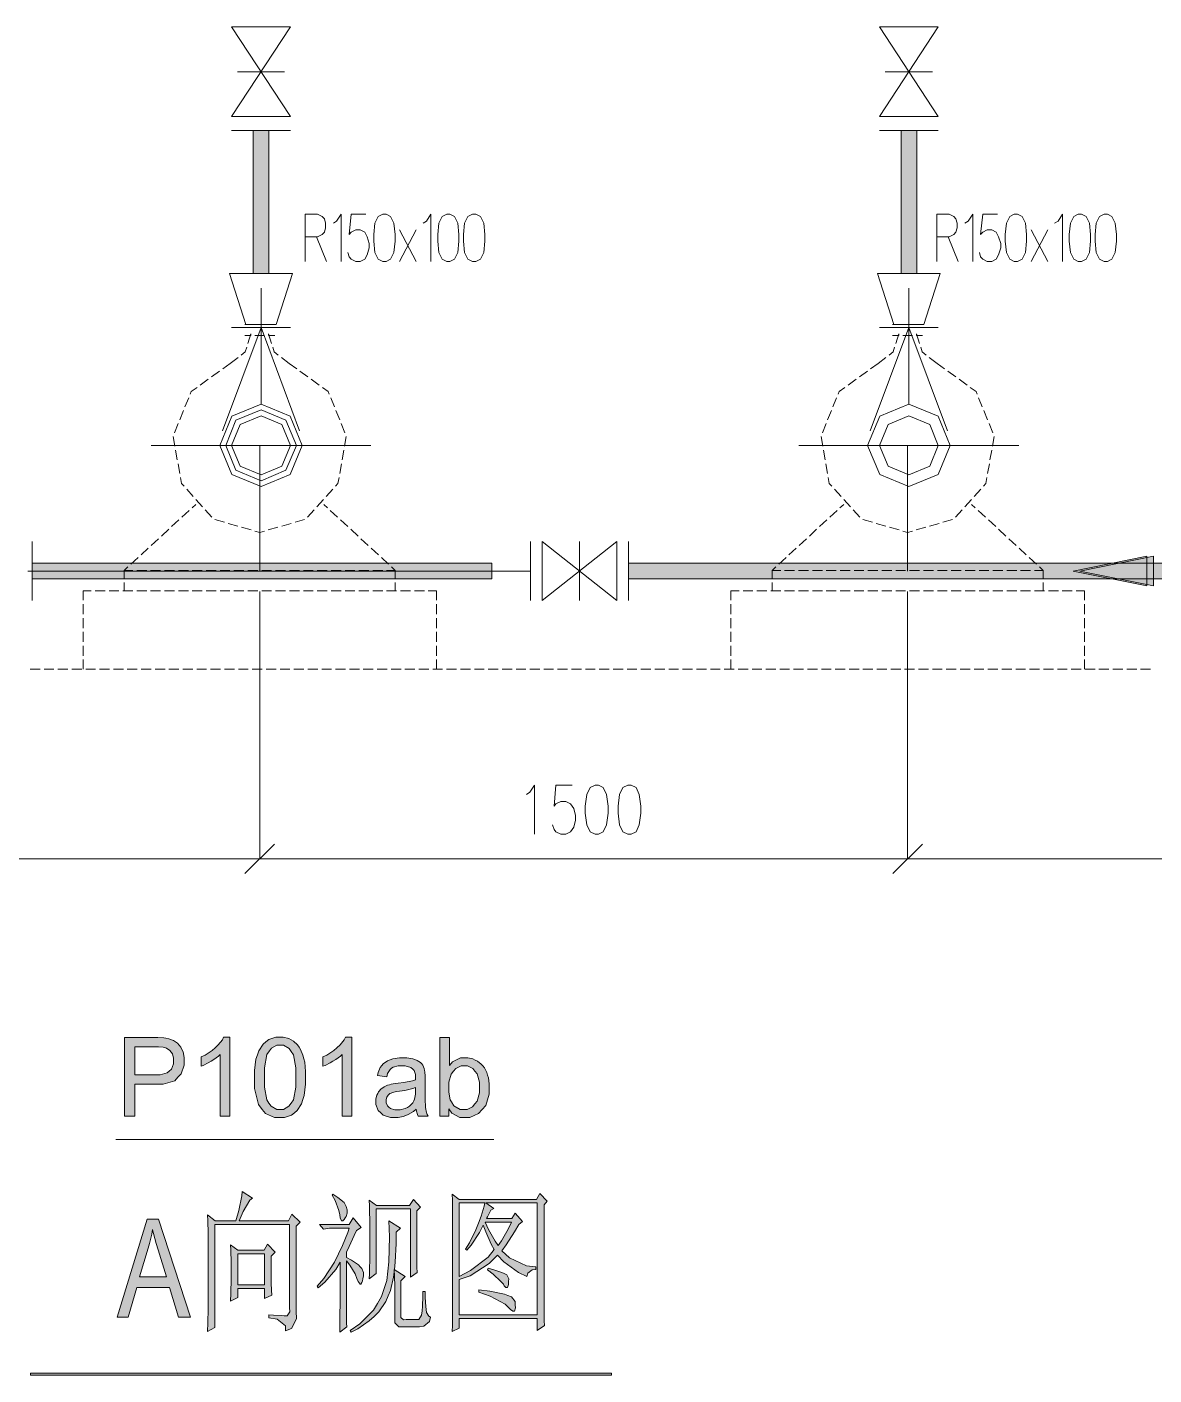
# Model space of a CAD drawing. Header units: millimetres. Extents: x 210 to 63265, y -7201 to 22496.
# Drawn here: x 53926 to 56796, y -368 to 3064 of the extents above; entities that cross this region are included whole.
import ezdxf

# ---------------------------------------------------------------- set-up
doc = ezdxf.new("R2010")
doc.units = ezdxf.units.MM

msp = doc.modelspace()

# ---------------------------------------------------------------- hatches: boundary and pattern name
h = msp.add_hatch(color=0)
h.dxf.hatch_style = 2
h.paths.add_polyline_path([(54542, 2436.5), (54501.9, 2436.5), (54501.9, 2800), (54542, 2800)])
h = msp.add_hatch(color=0)
h.dxf.hatch_style = 2
h.paths.add_polyline_path([(56191.8, 2436.5), (56151.7, 2436.5), (56151.7, 2800), (56191.8, 2800)])
h = msp.add_hatch(color=0)
h.dxf.hatch_style = 2
h.paths.add_polyline_path([(56590.2, 1678.9), (56777.6, 1641.4), (56777.6, 1716.3)])
h = msp.add_hatch(color=0)
h.dxf.hatch_style = 2
h.paths.add_polyline_path([(56607.3, 1678.9), (56794.8, 1641.4), (56794.8, 1716.3)])
h = msp.add_hatch(color=0)
h.dxf.hatch_style = 2
h.paths.add_polyline_path([(53939, 1658.9), (53939, 1698.8), (55109.6, 1698.8), (55109.6, 1658.9)])
h = msp.add_hatch(color=0)
h.dxf.hatch_style = 2
h.paths.add_polyline_path([(58253.7, 1698.8), (58253.7, 1658.9), (55457.9, 1658.9), (55457.9, 1698.8)])
h = msp.add_hatch(color=0)
h.paths.add_polyline_path([(54174.2, 291.2), (54174.2, 491.3), (54249.5, 491.3), (54259.4, 491.3), (54274.6, 490.4), (54279.7, 489.3), (54287.3, 488), (54299.4, 483.4), (54304.4, 480), (54309.4, 476.6), (54317.5, 466.9), (54320.5, 460.7), (54323.6, 454.6), (54326.6, 440.8), (54326.6, 433.5), (54326.6, 420.8), (54318.4, 399.1), (54310.3, 390.4), (54302.3, 381.4), (54273, 372.6), (54251.8, 372.6), (54200.5, 372.6), (54200.5, 291.2)])
h.paths.add_polyline_path([(54200.5, 396.3), (54252.2, 396.3), (54265.1, 396.3), (54283.1, 401.1), (54288.5, 405.7), (54293.9, 410.6), (54299.4, 424), (54299.4, 432.6), (54299.4, 438.8), (54296.2, 449.6), (54293, 454), (54289.8, 458.5), (54281.5, 464.4), (54276.3, 465.8), (54273, 466.7), (54260.6, 467.6), (54251.7, 467.6), (54200.5, 467.6)])
h = msp.add_hatch(color=0)
h.dxf.hatch_style = 2
h.paths.add_polyline_path([(54442.7, 291.2), (54418.2, 291.2), (54418.2, 447.8), (54413.7, 443.5), (54402.1, 435.1), (54395, 430.8), (54387.8, 426.5), (54374.9, 420.2), (54369.2, 418.1), (54369.2, 441.9), (54379.4, 446.7), (54397.5, 458.5), (54405.2, 465.3), (54412.8, 472.3), (54423.8, 485.5), (54426.8, 492), (54442.7, 492)])
h = msp.add_hatch(color=0)
h.paths.add_polyline_path([(54505.5, 389.8), (54505.5, 407.7), (54509.1, 436.2), (54512.8, 447.1), (54516.4, 457.8), (54527.3, 474.6), (54534.5, 480.3), (54541.6, 486.2), (54559.7, 492), (54570.6, 492), (54578.7, 492), (54592.8, 488.7), (54598.9, 485.5), (54605, 482.3), (54615, 473), (54618.9, 466.9), (54622.9, 460.8), (54628.9, 446), (54631.3, 437.2), (54633.4, 428.5), (54635.7, 404.8), (54635.7, 389.8), (54635.7, 372.3), (54632.2, 343.8), (54628.4, 333.1), (54624.8, 322.2), (54614.1, 305.6), (54606.9, 299.7), (54599.8, 293.8), (54581.5, 287.8), (54570.6, 287.8), (54556.1, 287.8), (54533.6, 298.2), (54525.2, 308.4), (54515.4, 320.9), (54505.5, 361.7)])
h.paths.add_polyline_path([(54530.7, 389.8), (54530.7, 365.1), (54536.5, 332.4), (54542.2, 324.3), (54547.9, 316.1), (54562.2, 308.1), (54570.6, 308.1), (54579, 308.1), (54593.2, 316.3), (54599.1, 324.3), (54604.8, 332.6), (54610.5, 365.3), (54610.5, 389.8), (54610.5, 414.5), (54604.8, 447.2), (54599.1, 455.5), (54593.3, 463.5), (54579, 471.6), (54570.3, 471.6), (54561.9, 471.6), (54548.4, 464.4), (54543.3, 457.3), (54537, 448.1), (54530.7, 414.5)])
h = msp.add_hatch(color=0)
h.dxf.hatch_style = 2
h.paths.add_polyline_path([(54753.1, 291.2), (54728.6, 291.2), (54728.6, 447.8), (54724.1, 443.5), (54712.5, 435.1), (54705.3, 430.8), (54698.2, 426.5), (54685.3, 420.2), (54679.6, 418.1), (54679.6, 441.9), (54689.8, 446.7), (54707.8, 458.5), (54715.5, 465.3), (54723.2, 472.3), (54734.1, 485.5), (54737.2, 492), (54753.1, 492)])
h = msp.add_hatch(color=0)
h.paths.add_polyline_path([(55000.5, 291.2), (54977.6, 291.2), (54977.6, 491.3), (55002.3, 491.3), (55002.3, 419.9), (55010, 429.7), (55029.8, 439.4), (55042, 439.4), (55048.6, 439.4), (55061.3, 436.7), (55067.2, 434), (55073.1, 431.3), (55083, 423.8), (55086.9, 419), (55090.7, 414), (55096.8, 402.3), (55098.9, 395.4), (55101, 388.6), (55103.2, 373.7), (55103.2, 366), (55103.2, 347.2), (55094.1, 318.6), (55084.9, 308.4), (55075.6, 298.2), (55053.6, 288), (55040.8, 288), (55027.9, 288), (55007.8, 298.8), (55000.5, 309.5)])
h.paths.add_polyline_path([(55000.3, 364.8), (55000.3, 351.9), (55003.7, 332.9), (55007.3, 327.2), (55013.2, 317.7), (55028.8, 308.2), (55038.6, 308.2), (55046.7, 308.2), (55060.6, 315.2), (55066.3, 322.2), (55072.2, 329.2), (55078.1, 350.1), (55078.1, 363.9), (55078.1, 378), (55072.4, 398.9), (55066.9, 405.7), (55061.3, 412.5), (55047.7, 419.3), (55039.7, 419.3), (55031.6, 419.3), (55017.9, 412.2), (55012, 405.2), (55006.1, 398.2), (55000.3, 378)])
h = msp.add_hatch(color=0)
h.paths.add_polyline_path([(54917.1, 309.1), (54910.2, 303.2), (54897.1, 295.2), (54890.8, 292.9), (54884.4, 290.4), (54871, 288), (54863.7, 288), (54851.8, 288), (54833.4, 293.9), (54827.2, 299.7), (54820.7, 305.6), (54814.3, 320.4), (54814.3, 329.5), (54814.3, 334.9), (54816.8, 344.6), (54819.1, 349), (54821.6, 353.3), (54827.9, 360.5), (54831.8, 363), (54835.7, 365.7), (54844.5, 369.8), (54849.5, 371), (54853.1, 372.1), (54864, 373.9), (54871.2, 374.8), (54886, 376.6), (54908, 380.9), (54915, 383.2), (54915, 385.7), (54915.2, 388.9), (54915.2, 389.6), (54915.2, 397.2), (54911.6, 407.7), (54908.2, 410.7), (54903.4, 414.9), (54889.4, 419), (54880.3, 419), (54871.5, 419), (54858.8, 416.1), (54854.7, 413.1), (54850.6, 410), (54844.5, 399.3), (54842.5, 391.6), (54818.6, 394.8), (54820.2, 402.5), (54825.6, 415), (54829.3, 419.7), (54833.1, 424.5), (54843.8, 431.9), (54851, 434.4), (54858.1, 436.9), (54874.6, 439.4), (54883.9, 439.4), (54893.2, 439.4), (54908.2, 437.2), (54913.9, 435.1), (54919.8, 432.9), (54928.2, 427.4), (54931.1, 424.2), (54933.8, 420.8), (54937.5, 412.4), (54938.6, 407.3), (54939.3, 404.3), (54939.9, 392.9), (54939.9, 384.8), (54939.9, 352.1), (54939.9, 334.9), (54940.8, 313.3), (54941.5, 308.8), (54942.2, 304.1), (54945.4, 295.4), (54947.7, 291.2), (54922.2, 291.2), (54920.2, 295), (54917.7, 303.9)])
h.paths.add_polyline_path([(54915.2, 364.1), (54908.4, 361.4), (54888.3, 356.7), (54874.9, 354.8), (54867.4, 353.7), (54856.7, 351.2), (54853.6, 349.9), (54850.4, 348.5), (54845.6, 344.6), (54844, 341.9), (54842.2, 339.2), (54840.6, 333.5), (54840.6, 330.2), (54840.6, 325.2), (54844.2, 317), (54847.9, 313.8), (54851.7, 310.6), (54862.4, 307.3), (54869.6, 307.3), (54876.7, 307.3), (54889.2, 310.4), (54894.8, 313.4), (54900.3, 316.7), (54908.4, 325.1), (54911.1, 330.4), (54913, 334.7), (54915, 346.9), (54915, 355.1)])
h = msp.add_hatch(color=0)
h.dxf.hatch_style = 2
h.paths.add_polyline_path([(54542, -214.7), (54554.2, -215.6), (54573.7, -216.6), (54581, -217), (54588.3, -217.3), (54595, -207.1), (54594.4, -196.4), (54594.4, 15.4), (54404.3, 15.4), (54404.3, -246.7), (54386, -257.4), (54386.5, -235.2), (54387.3, -199.5), (54387.3, -185.9), (54387.3, -22.7), (54387.3, -6.8), (54386.5, 24.5), (54386, 39.7), (54405.5, 24.5), (54457.9, 24.5), (54465.3, 51.2), (54473.1, 88.4), (54473.7, 99.1), (54500.5, 82.3), (54493.2, 76.9), (54476.2, 48.1), (54466.3, 24.5), (54591.9, 24.5), (54600.5, 41.2), (54621.3, 21.5), (54611.4, 10.7), (54611.4, -205.5), (54612.7, -224.7), (54599.3, -249.7), (54584.6, -255.8), (54584, -242.9), (54562.8, -226.1), (54542, -222.4)])
h = msp.add_hatch(color=0)
h.dxf.hatch_style = 2
h.paths.add_polyline_path([(54702.8, 89.8), (54705.3, 92.9), (54718, 84.4), (54733.6, 71), (54736.3, 66.2), (54739.1, 61.2), (54741.8, 52.4), (54741.8, 48.7), (54741.8, 44), (54739.1, 35.6), (54736.3, 31.9), (54733.6, 28.1), (54730.2, 24.3), (54729.7, 24.3), (54727.2, 24.3), (54723.6, 31.9), (54722.3, 39.5), (54720.5, 51), (54710.7, 76)])
h = msp.add_hatch(color=0)
h.dxf.hatch_style = 2
h.paths.add_polyline_path([(54918.6, 50.3), (54918.6, -15.2), (54919.1, -93.7), (54919.8, -106.6), (54902.7, -118.8), (54902.7, 54.8), (54815, 54.8), (54815, -109.7), (54797.8, -123.4), (54798.5, -110.5), (54799.1, -61.4), (54799.1, -25.2), (54799.1, 11.1), (54798.5, 62.4), (54797.8, 77.6), (54816.2, 63.9), (54900.3, 63.9), (54910, 79.3), (54928.2, 59.4)])
h = msp.add_hatch(color=0)
h.paths.add_polyline_path([(55242.7, 65.3), (55242.7, -187.3), (55242.7, -202.5), (55243.3, -230), (55244, -242.2), (55225.6, -254.4), (55225.6, -224), (55027, -224), (55027, -248.3), (55008.7, -257.4), (55009.3, -242.2), (55010, -210.9), (55010, -195), (55010, 35.1), (55010, 48), (55009.3, 76.9), (55008.7, 92.9), (55027, 79.3), (55223.2, 79.3), (55231.6, 94.3), (55251.1, 74.6)])
h.paths.add_polyline_path([(55027, -214.8), (55225.6, -214.8), (55225.6, 70.1), (55094.1, 70.1), (55114.8, 56.4), (55107.5, 51.7), (55103.7, 44.9), (55098.4, 34.4), (55096.4, 30.4), (55161, 30.4), (55169.6, 44.2), (55187.8, 22.9), (55178.2, 15.2), (55167.8, -3), (55146.5, -36.5), (55135.4, -51.9), (55154.4, -69.2), (55197.7, -89.8), (55222, -92.8), (55222, -98.9), (55212.9, -99.8), (55201.2, -108.9), (55198.9, -117.3), (55177.4, -107.3), (55140.4, -80), (55124.5, -62.4), (55103.2, -83.7), (55054.4, -115), (55027, -124.9)])
h.paths.add_polyline_path([(55027, 70.1), (55027, -117.3), (55055.6, -102.1), (55100.2, -67.8), (55115.9, -48.8), (55108, -35.1), (55094.1, -3.7), (55088, 13.8), (55078.1, -5.4), (55057.4, -37.4), (55046.5, -50.3), (55042.9, -47.2), (55052.6, -31.3), (55069, 2), (55075.8, 19), (55082.4, 36.1), (55090.3, 61.7), (55091.6, 70.1)])
h.paths.add_polyline_path([(55092.8, 21.3), (55101.4, 2.3), (55117.9, -27.4), (55125.7, -38.1), (55134.3, -25.9), (55151.3, 3.8), (55159.9, 21.3)])
h = msp.add_hatch(color=0)
h.paths.add_polyline_path([(54155.6, -220.9), (54232.3, 29), (54261, 29), (54342.4, -220.9), (54312.3, -220.9), (54289.2, -145.1), (54205.5, -145.1), (54183.5, -220.9)])
h.paths.add_polyline_path([(54213, -118.2), (54281, -118.2), (54260.1, -49.2), (54255.2, -33.4), (54248.3, -7.3), (54245.8, 2.9), (54243.8, -9.3), (54238.4, -33.1), (54235, -45.1)])
h = msp.add_hatch(color=0)
h.dxf.hatch_style = 2
h.paths.add_polyline_path([(54722.3, -258.8), (54722.9, -244.4), (54723.6, -155.3), (54723.6, -80.7), (54712.7, -98.9), (54684.6, -131.7), (54667.4, -146.1), (54665.1, -141.7), (54682.1, -121.8), (54709.3, -80.7), (54719.3, -59.4), (54729.3, -38.1), (54743.1, -5.4), (54746.7, 6.1), (54696.7, 6.1), (54680.8, 3.1), (54671.2, 15.2), (54746.7, 15.2), (54756.5, 32), (54777.3, 7.5), (54764.9, 0), (54758.8, -12.9), (54746.1, -40.4), (54739.3, -54.9), (54739.3, -68.5), (54752.7, -75.5), (54770.5, -87.1), (54774.7, -92.1), (54779, -97.1), (54783.3, -107.3), (54783.3, -112.7), (54783.3, -115.7), (54781.7, -123.4), (54780.3, -127.9), (54778.7, -132.6), (54776.5, -137), (54776, -137), (54774.2, -137), (54769.2, -129.5), (54766.2, -121.8), (54761.9, -110.4), (54748.4, -88.4), (54739.3, -77.6), (54739.3, -152.2), (54740, -236.1), (54740.6, -245.3)])
h = msp.add_hatch(color=0)
h.dxf.hatch_style = 2
h.paths.add_polyline_path([(54847.9, 24.5), (54877.1, 6.1), (54866.2, -4.5), (54866.2, -32.7), (54864, -80.3), (54861.9, -99.6), (54859.7, -119.1), (54851.8, -152.6), (54845.9, -166.7), (54840.2, -180.9), (54822.3, -206.8), (54810, -218.6), (54797.8, -230.4), (54768.7, -250.4), (54751.5, -258.8), (54749.2, -254.4), (54773.5, -237.6), (54808.2, -203.2), (54818.6, -185.9), (54829, -168.3), (54842, -127.2), (54844.9, -103.6), (54847.6, -80), (54849, -15.9)])
h = msp.add_hatch(color=0)
h.paths.add_polyline_path([(54548.1, -127.9), (54548.1, -134), (54548.6, -152.2), (54549.3, -164.4), (54531.1, -173.5), (54531.1, -147.6), (54462.8, -147.6), (54462.8, -170.5), (54444.5, -179.6), (54445, -160.6), (54445.8, -121.8), (54445.8, -102), (54445.8, -82.3), (54445, -49.5), (54444.5, -36.5), (54462.8, -50.3), (54529.8, -50.3), (54538.2, -35.1), (54557.7, -54.9), (54548.1, -65.5)])
h.paths.add_polyline_path([(54462.8, -59.4), (54462.8, -138.5), (54531.1, -138.5), (54531.1, -59.4)])
h = msp.add_hatch(color=0)
h.dxf.hatch_style = 2
h.paths.add_polyline_path([(54862.4, -225.4), (54862.4, -150.8), (54862.4, -142.4), (54861.9, -116.5), (54861.3, -98.9), (54889.2, -117.2), (54878.3, -127.9), (54878.3, -214.7), (54878.3, -221.5), (54884.9, -227.7), (54891.7, -226.8), (54918.6, -226.8), (54923.9, -226.8), (54930.7, -215.4), (54932, -204.1), (54933.2, -192.7), (54934.3, -168.2), (54934.3, -155.3), (54940.4, -155.3), (54940.4, -170.5), (54941.3, -193.4), (54942.4, -201.1), (54943.3, -208.6), (54949, -218.4), (54953.8, -220.7), (54950.8, -231.5), (54936.8, -243.6), (54925.9, -245.1), (54883.2, -245.1), (54872.8, -245.1), (54862.4, -235.2)])
h = msp.add_hatch(color=0)
h.dxf.hatch_style = 2
h.paths.add_polyline_path([(55100.2, -96.1), (55114.8, -99.8), (55135.4, -106.6), (55141.5, -109.7), (55147.6, -112.7), (55153.1, -123.1), (55152.6, -130.2), (55151.9, -137.4), (55149.5, -144.7), (55147.6, -144.7), (55145.8, -144.7), (55141.5, -141), (55139.2, -137), (55133.1, -129.5), (55112.9, -111.3), (55098.9, -100.5)])
h = msp.add_hatch(color=0)
h.dxf.hatch_style = 2
h.paths.add_polyline_path([(55076.9, -150.8), (55105, -154.6), (55141.8, -161.9), (55150.6, -165.3), (55159.5, -168.7), (55169, -180.5), (55169.6, -188.9), (55170.1, -197.3), (55167.8, -205.5), (55164.7, -205.5), (55162.9, -205.5), (55156.9, -201.1), (55152.6, -196.4), (55143.4, -187.3), (55105.5, -167.6), (55076.9, -156.9)])
h = msp.add_hatch(color=0)
h.dxf.hatch_style = 2
h.paths.add_polyline_path([(53935.2, -368), (53935.2, -363), (55414.3, -363), (55414.3, -368)])

# ---------------------------------------------------------------- linework, layer by layer
at = {"color": 0, "lineweight": 0}
for points in [[(54596.9, 3063.9), (54447, 3063.9)], [(54596.9, 2836), (54447, 3063.9)], [(54447, 2836), (54596.9, 3063.9)], [(56246.7, 3063.9), (56096.8, 3063.9)], [(56096.8, 2836), (56246.7, 3063.9)], [(56246.7, 2836), (56096.8, 3063.9)], [(54461.9, 2950), (54581.9, 2950)], [(56111.8, 2950), (56231.8, 2950)], [(54596.9, 2836), (54447, 2836)], [(56246.7, 2836), (56096.8, 2836)], [(54596.9, 2800), (54447, 2800)], [(56246.7, 2800), (56096.8, 2800)], [(54634.7, 2466.9), (54634.7, 2587), (54666.2, 2587), (54677.6, 2581.3), (54683.3, 2575.5), (54686.2, 2564.1), (54686.2, 2552.6), (54683.3, 2541.4), (54677.6, 2535.6), (54666.2, 2529.9), (54634.7, 2529.9)], [(54706.2, 2564.1), (54714.6, 2569.8), (54726.1, 2587), (54726.1, 2466.9)], [(54789.1, 2587), (54751.8, 2587), (54746.1, 2535.6), (54751.8, 2541.4), (54763.3, 2547.1), (54774.7, 2547.1), (54786.2, 2541.4), (54791.9, 2529.9), (54797.6, 2512.7), (54797.6, 2501.3), (54791.9, 2484.1), (54786.2, 2472.7), (54774.7, 2466.9), (54763.3, 2466.9), (54751.8, 2472.7), (54746.1, 2478.4), (54743.3, 2489.8)], [(54934.7, 2564.1), (54943.3, 2569.8), (54954.7, 2587), (54954.7, 2466.9)], [(56243.1, 2466.9), (56243.1, 2587), (56274.4, 2587), (56285.9, 2581.3), (56291.6, 2575.5), (56294.4, 2564.1), (56294.4, 2552.6), (56291.6, 2541.4), (56285.9, 2535.6), (56274.4, 2529.9), (56243.1, 2529.9)], [(56314.5, 2564.1), (56323.1, 2569.8), (56334.5, 2587), (56334.5, 2466.9)], [(56397.3, 2587), (56360.1, 2587), (56354.4, 2535.6), (56360.1, 2541.4), (56371.5, 2547.1), (56383, 2547.1), (56394.4, 2541.4), (56400.2, 2529.9), (56405.9, 2512.7), (56405.9, 2501.3), (56400.2, 2484.1), (56394.4, 2472.7), (56383, 2466.9), (56371.5, 2466.9), (56360.1, 2472.7), (56354.4, 2478.4), (56351.7, 2489.8)], [(56542.9, 2564.1), (56551.5, 2569.8), (56563, 2587), (56563, 2466.9)], [(54874.7, 2466.9), (54917.5, 2547.1)], [(54874.7, 2547.1), (54917.5, 2466.9)], [(56483, 2466.9), (56525.9, 2547.1)], [(56483, 2547.1), (56525.9, 2466.9)], [(54663.3, 2529.9), (54689.1, 2466.9)], [(56271.5, 2529.9), (56297.3, 2466.9)], [(54601.9, 2436.5), (54442, 2436.5)], [(54442, 2436.5), (54483.7, 2306.5)], [(54601.9, 2436.5), (54560.3, 2306.5)], [(56091.8, 2436.5), (56133.4, 2306.5)], [(56251.7, 2436.5), (56091.8, 2436.5)], [(56251.7, 2436.5), (56210, 2306.5)], [(54522, 2103.8), (54522, 2398.8)], [(56171.7, 2103.8), (56171.7, 2398.8)], [(54496, 2306.5), (54480.5, 2306.5)], [(54560.3, 2306.5), (54483.7, 2306.5)], [(54531.3, 2306.5), (54506, 2306.5)], [(54557, 2306.5), (54541.5, 2306.5)], [(56145.8, 2306.5), (56130.2, 2306.5)], [(56210, 2306.5), (56133.4, 2306.5)], [(56181.2, 2306.5), (56156, 2306.5)], [(56206.8, 2306.5), (56191.2, 2306.5)], [(54522, 2298.8), (54423.6, 2035.6)], [(54447, 2298.8), (54596.9, 2298.8)], [(54496, 2278.8), (54480.5, 2278.8)], [(54488.5, 2258.2), (54496.2, 2282.5)], [(54496.2, 2282.5), (54496.2, 2278.8)], [(54531.3, 2278.8), (54506, 2278.8)], [(54522, 2298.8), (54620.2, 2035.6)], [(54541.3, 2282.5), (54541.3, 2278.8)], [(54541.3, 2282.5), (54549, 2258.2)], [(54557, 2278.8), (54541.5, 2278.8)], [(56171.7, 2298.8), (56073.5, 2035.6)], [(56096.8, 2298.8), (56246.7, 2298.8)], [(56145.8, 2278.8), (56130.2, 2278.8)], [(56138.3, 2258.2), (56146, 2282.5)], [(56146, 2282.5), (56146, 2278.8)], [(56181.2, 2278.8), (56156, 2278.8)], [(56171.7, 2298.8), (56270.1, 2035.6)], [(56191.2, 2282.5), (56191.2, 2278.8)], [(56191.2, 2282.5), (56198.7, 2258.2)], [(56206.8, 2278.8), (56191.2, 2278.8)], [(54471.5, 2228.8), (54481.5, 2236.5), (54485.5, 2248.5)], [(54552, 2248.5), (54555.8, 2236.5), (54565.8, 2228.8)], [(56121.5, 2228.8), (56131.5, 2236.5), (56135.2, 2248.5)], [(56201.8, 2248.5), (56205.7, 2236.5), (56215.7, 2228.8)], [(54443.4, 2207.2), (54424.7, 2193.8)], [(54443.4, 2207.2), (54463.7, 2222.8)], [(54573.8, 2222.8), (54594.1, 2207.2)], [(54612.8, 2193.8), (54594.1, 2207.2)], [(56093.2, 2207.2), (56074.4, 2193.8)], [(56093.2, 2207.2), (56113.4, 2222.8)], [(56223.8, 2222.8), (56244, 2207.2)], [(56262.6, 2193.8), (56244, 2207.2)], [(54387.8, 2167.1), (54367.4, 2152.3)], [(54416.4, 2187.9), (54396, 2173)], [(54641.5, 2173), (54621.1, 2187.9)], [(54670.1, 2152.3), (54649.7, 2167.1)], [(56037.6, 2167.1), (56017.2, 2152.3)], [(56066.4, 2187.9), (56045.8, 2173)], [(56291.4, 2173), (56270.8, 2187.9)], [(56320, 2152.3), (56299.5, 2167.1)], [(54359.2, 2146.4), (54344.3, 2135.6), (54341.6, 2129.2)], [(54695.7, 2129.2), (54693.2, 2135.6), (54678.3, 2146.4)], [(56008.9, 2146.4), (55994.1, 2135.6), (55991.6, 2129.2)], [(56345.6, 2129.2), (56342.9, 2135.6), (56328.1, 2146.4)], [(54337.9, 2119.9), (54328.4, 2096.5)], [(54709.1, 2096.5), (54699.6, 2119.9)], [(55987.8, 2119.9), (55978.3, 2096.5)], [(56358.8, 2096.5), (56349.4, 2119.9)], [(54324.7, 2087.2), (54315.2, 2063.7)], [(54722.3, 2063.7), (54712.8, 2087.2)], [(55974.4, 2087.2), (55964.9, 2063.7)], [(56372.3, 2063.7), (56362.6, 2087.2)], [(54311.2, 2054.4), (54301.8, 2031)], [(54735.6, 2031), (54726.1, 2054.4)], [(55961.2, 2054.4), (55951.7, 2031)], [(56385.5, 2031), (56376, 2054.4)], [(54801.9, 1998.8), (54242, 1998.8)], [(54298.4, 2021.5), (54302.8, 1996.6)], [(54518.7, 1998.8), (54518.7, 1678.9)], [(54734.7, 1996.6), (54739, 2021.5)], [(56451.7, 1998.8), (55891.8, 1998.8)], [(55948.3, 2021.5), (55952.6, 1996.6)], [(56168.5, 1998.8), (56168.5, 1678.9)], [(56384.4, 1996.6), (56388.9, 2021.5)], [(54304.6, 1986.8), (54308.9, 1961.9)], [(54728.6, 1961.9), (54732.9, 1986.8)], [(55954.4, 1986.8), (55958.7, 1961.9)], [(56378.3, 1961.9), (56382.8, 1986.8)], [(54310.7, 1951.9), (54315, 1927)], [(54722.5, 1927), (54726.8, 1951.9)], [(55960.5, 1951.9), (55964.9, 1927)], [(56372.3, 1927), (56376.7, 1951.9)], [(54316.8, 1917), (54319.5, 1901.8), (54325.9, 1894.5)], [(54711.4, 1894.5), (54718, 1901.8), (54720.7, 1917)], [(55966.5, 1917), (55969.2, 1901.8), (55975.8, 1894.5)], [(56361.4, 1894.5), (56367.8, 1901.8), (56370.5, 1917)], [(54332.7, 1887.2), (54349.5, 1868.4)], [(54356.3, 1860.9), (54373.1, 1842.1)], [(54664.2, 1842.1), (54681.2, 1860.9)], [(54687.8, 1868.4), (54704.8, 1887.2)], [(55982.6, 1887.2), (55999.5, 1868.4)], [(56006.2, 1860.9), (56023.1, 1842.1)], [(56314.1, 1842.1), (56330.9, 1860.9)], [(56337.7, 1868.4), (56354.6, 1887.2)], [(54339, 1833.1), (54320.4, 1816)], [(54355.8, 1848.5), (54346.5, 1839.9)], [(54379.9, 1834.6), (54396.9, 1815.8)], [(54640.6, 1815.8), (54657.4, 1834.6)], [(54681.7, 1848.5), (54691, 1839.9)], [(54698.4, 1833.1), (54717, 1816)], [(55988.9, 1833.1), (55970.3, 1816)], [(56005.7, 1848.5), (55996.2, 1839.9)], [(56029.9, 1834.6), (56046.7, 1815.8)], [(56290.5, 1815.8), (56307.3, 1834.6)], [(56331.5, 1848.5), (56340.8, 1839.9)], [(56348.3, 1833.1), (56366.9, 1816)], [(54287.1, 1785.2), (54268.5, 1768)], [(54313, 1809.2), (54294.4, 1792)], [(54404.6, 1809.9), (54428.9, 1802.9)], [(54438.6, 1800.2), (54462.9, 1793.2)], [(54472.6, 1790.4), (54496.9, 1783.4)], [(54540.6, 1783.4), (54564.9, 1790.4)], [(54574.6, 1793.2), (54598.7, 1800.2)], [(54608.6, 1802.9), (54632.7, 1809.9)], [(54724.5, 1809.2), (54742.9, 1792)], [(54750.4, 1785.2), (54769, 1768)], [(55936.8, 1785.2), (55918.4, 1768)], [(55963, 1809.2), (55944.4, 1792)], [(56054.5, 1809.9), (56078.7, 1802.9)], [(56088.5, 1800.2), (56112.7, 1793.2)], [(56122.5, 1790.4), (56146.7, 1783.4)], [(56190.3, 1783.4), (56214.7, 1790.4)], [(56224.3, 1793.2), (56248.6, 1800.2)], [(56258.3, 1802.9), (56282.6, 1809.9)], [(56374.2, 1809.2), (56392.8, 1792)], [(56400.2, 1785.2), (56418.8, 1768)], [(53939, 1603.8), (53939, 1753.9)], [(54261.1, 1761.2), (54242.5, 1744)], [(54506.6, 1780.7), (54518.7, 1777.1), (54530.9, 1780.7)], [(54776.4, 1761.2), (54795, 1744)], [(55208, 1603.8), (55208, 1753.9)], [(55237.9, 1603.8), (55237.9, 1753.9)], [(55237.9, 1753.9), (55427.9, 1603.8)], [(55427.9, 1753.9), (55237.9, 1603.8)], [(55332.9, 1603.8), (55332.9, 1753.9)], [(55427.9, 1603.8), (55427.9, 1753.9)], [(55457.9, 1603.8), (55457.9, 1753.9)], [(55910.9, 1761.2), (55892.3, 1744)], [(56156.5, 1780.7), (56168.5, 1777.1), (56180.7, 1780.7)], [(56426.3, 1761.2), (56444.7, 1744)], [(54235, 1737.2), (54216.6, 1720.1)], [(54802.3, 1737.2), (54820.9, 1720.1)], [(55885, 1737.2), (55866.4, 1720.1)], [(56452.2, 1737.2), (56470.8, 1720.1)], [(54183.1, 1689.3), (54173.7, 1680.5)], [(54209.1, 1713.3), (54190.5, 1696.1)], [(54828.4, 1713.3), (54846.8, 1696.1)], [(54854.4, 1689.3), (54863.7, 1680.5)], [(55832.9, 1689.3), (55823.6, 1680.5)], [(55859, 1713.3), (55840.4, 1696.1)], [(56478.2, 1713.3), (56496.8, 1696.1)], [(56504.1, 1689.3), (56513.6, 1680.5)], [(55208, 1678.9), (53927.9, 1678.9)], [(54195.5, 1680.5), (54173.7, 1680.5)], [(54173.7, 1680.5), (54173.7, 1659.8)], [(54173.7, 1649.8), (54173.7, 1628.8)], [(54230.9, 1680.5), (54205.7, 1680.5)], [(54266.2, 1680.5), (54240.9, 1680.5)], [(54301.6, 1680.5), (54276.3, 1680.5)], [(54337, 1680.5), (54311.8, 1680.5)], [(54372.2, 1680.5), (54347, 1680.5)], [(54407.7, 1680.5), (54382.4, 1680.5)], [(54442.9, 1680.5), (54417.7, 1680.5)], [(54478.3, 1680.5), (54453.1, 1680.5)], [(54513.7, 1680.5), (54488.3, 1680.5)], [(54549, 1680.5), (54523.8, 1680.5)], [(54584.4, 1680.5), (54559.2, 1680.5)], [(54619.6, 1680.5), (54594.4, 1680.5)], [(54655.1, 1680.5), (54629.8, 1680.5)], [(54690.5, 1680.5), (54665.1, 1680.5)], [(54725.7, 1680.5), (54700.5, 1680.5)], [(54761.2, 1680.5), (54735.9, 1680.5)], [(54796.4, 1680.5), (54771.2, 1680.5)], [(54831.8, 1680.5), (54806.6, 1680.5)], [(54863.7, 1680.5), (54841.8, 1680.5)], [(54863.7, 1680.5), (54863.7, 1659.8)], [(54863.7, 1649.8), (54863.7, 1628.8)], [(55845.4, 1680.5), (55823.6, 1680.5)], [(55823.6, 1680.5), (55823.6, 1659.8)], [(55823.6, 1649.8), (55823.6, 1628.8)], [(55880.7, 1680.5), (55855.4, 1680.5)], [(55916.1, 1680.5), (55890.9, 1680.5)], [(55951.5, 1680.5), (55926.1, 1680.5)], [(55986.7, 1680.5), (55961.5, 1680.5)], [(56022.2, 1680.5), (55996.9, 1680.5)], [(56057.4, 1680.5), (56032.2, 1680.5)], [(56092.8, 1680.5), (56067.6, 1680.5)], [(56128.3, 1680.5), (56102.9, 1680.5)], [(56163.5, 1680.5), (56138.3, 1680.5)], [(56198.9, 1680.5), (56173.7, 1680.5)], [(56234.2, 1680.5), (56208.9, 1680.5)], [(56269.6, 1680.5), (56244.4, 1680.5)], [(56304.8, 1680.5), (56279.6, 1680.5)], [(56340.2, 1680.5), (56315, 1680.5)], [(56375.7, 1680.5), (56350.4, 1680.5)], [(56410.9, 1680.5), (56385.7, 1680.5)], [(56446.3, 1680.5), (56421.1, 1680.5)], [(56481.6, 1680.5), (56456.3, 1680.5)], [(56513.6, 1680.5), (56491.8, 1680.5)], [(56513.6, 1680.5), (56513.6, 1659.8)], [(56513.6, 1649.8), (56513.6, 1628.8)], [(54089.6, 1628.8), (54068.8, 1628.8)], [(54068.8, 1604.7), (54068.8, 1628.8)], [(54124.8, 1628.8), (54099.6, 1628.8)], [(54160.2, 1628.8), (54135, 1628.8)], [(54195.5, 1628.8), (54170.3, 1628.8)], [(54230.9, 1628.8), (54205.7, 1628.8)], [(54266.2, 1628.8), (54240.9, 1628.8)], [(54301.6, 1628.8), (54276.3, 1628.8)], [(54337, 1628.8), (54311.8, 1628.8)], [(54372.2, 1628.8), (54347, 1628.8)], [(54407.7, 1628.8), (54382.4, 1628.8)], [(54442.9, 1628.8), (54417.7, 1628.8)], [(54478.3, 1628.8), (54453.1, 1628.8)], [(54513.7, 1628.8), (54488.3, 1628.8)], [(54518.7, 1627), (54518.7, 945.3)], [(54549, 1628.8), (54523.8, 1628.8)], [(54584.4, 1628.8), (54559.2, 1628.8)], [(54619.6, 1628.8), (54594.4, 1628.8)], [(54655.1, 1628.8), (54629.8, 1628.8)], [(54690.5, 1628.8), (54665.1, 1628.8)], [(54725.7, 1628.8), (54700.5, 1628.8)], [(54761.2, 1628.8), (54735.9, 1628.8)], [(54796.4, 1628.8), (54771.2, 1628.8)], [(54831.8, 1628.8), (54806.6, 1628.8)], [(54867.1, 1628.8), (54841.8, 1628.8)], [(54902.5, 1628.8), (54877.3, 1628.8)], [(54937.9, 1628.8), (54912.5, 1628.8)], [(54968.7, 1628.8), (54947.9, 1628.8)], [(54968.7, 1604.7), (54968.7, 1628.8)], [(55739.3, 1628.8), (55718.6, 1628.8)], [(55718.6, 1604.7), (55718.6, 1628.8)], [(55774.8, 1628.8), (55749.5, 1628.8)], [(55810, 1628.8), (55784.8, 1628.8)], [(55845.4, 1628.8), (55820.2, 1628.8)], [(55880.7, 1628.8), (55855.4, 1628.8)], [(55916.1, 1628.8), (55890.9, 1628.8)], [(55951.5, 1628.8), (55926.1, 1628.8)], [(55986.7, 1628.8), (55961.5, 1628.8)], [(56022.2, 1628.8), (55996.9, 1628.8)], [(56057.4, 1628.8), (56032.2, 1628.8)], [(56092.8, 1628.8), (56067.6, 1628.8)], [(56128.3, 1628.8), (56102.9, 1628.8)], [(56163.5, 1628.8), (56138.3, 1628.8)], [(56168.5, 1627), (56168.5, 945.3)], [(56198.9, 1628.8), (56173.7, 1628.8)], [(56234.2, 1628.8), (56208.9, 1628.8)], [(56269.6, 1628.8), (56244.4, 1628.8)], [(56304.8, 1628.8), (56279.6, 1628.8)], [(56340.2, 1628.8), (56315, 1628.8)], [(56375.7, 1628.8), (56350.4, 1628.8)], [(56410.9, 1628.8), (56385.7, 1628.8)], [(56446.3, 1628.8), (56421.1, 1628.8)], [(56481.6, 1628.8), (56456.3, 1628.8)], [(56517, 1628.8), (56491.8, 1628.8)], [(56552.4, 1628.8), (56527, 1628.8)], [(56587.7, 1628.8), (56562.4, 1628.8)], [(56618.6, 1628.8), (56597.8, 1628.8)], [(56618.6, 1604.7), (56618.6, 1628.8)], [(54068.8, 1569.3), (54068.8, 1594.5)], [(54968.7, 1569.3), (54968.7, 1594.5)], [(55718.6, 1569.3), (55718.6, 1594.5)], [(56618.6, 1569.3), (56618.6, 1594.5)], [(54068.8, 1533.8), (54068.8, 1559.2)], [(54968.7, 1533.8), (54968.7, 1559.2)], [(55718.6, 1533.8), (55718.6, 1559.2)], [(56618.6, 1533.8), (56618.6, 1559.2)], [(54068.8, 1498.6), (54068.8, 1523.8)], [(54968.7, 1498.6), (54968.7, 1523.8)], [(55718.6, 1498.6), (55718.6, 1523.8)], [(56618.6, 1498.6), (56618.6, 1523.8)], [(54068.8, 1463.2), (54068.8, 1488.4)], [(54968.7, 1463.2), (54968.7, 1488.4)], [(55718.6, 1463.2), (55718.6, 1488.4)], [(56618.6, 1463.2), (56618.6, 1488.4)], [(54068.8, 1428.8), (54068.8, 1453.2)], [(54968.7, 1428.8), (54968.7, 1453.2)], [(55718.6, 1428.8), (55718.6, 1453.2)], [(56618.6, 1428.8), (56618.6, 1453.2)], [(53959.4, 1428.8), (53934.1, 1428.8)], [(53994.8, 1428.8), (53969.5, 1428.8)], [(54030, 1428.8), (54004.8, 1428.8)], [(54065.4, 1428.8), (54040.2, 1428.8)], [(54100.9, 1428.8), (54075.6, 1428.8)], [(54136.1, 1428.8), (54110.9, 1428.8)], [(54171.5, 1428.8), (54146.3, 1428.8)], [(54206.8, 1428.8), (54181.5, 1428.8)], [(54242.2, 1428.8), (54217, 1428.8)], [(54277.6, 1428.8), (54252.2, 1428.8)], [(54312.8, 1428.8), (54287.6, 1428.8)], [(54348.3, 1428.8), (54323, 1428.8)], [(54383.5, 1428.8), (54358.3, 1428.8)], [(54418.9, 1428.8), (54393.7, 1428.8)], [(54454.3, 1428.8), (54428.9, 1428.8)], [(54489.6, 1428.8), (54464.4, 1428.8)], [(54525, 1428.8), (54499.8, 1428.8)], [(54560.3, 1428.8), (54535, 1428.8)], [(54595.7, 1428.8), (54570.5, 1428.8)], [(54630.9, 1428.8), (54605.7, 1428.8)], [(54666.3, 1428.8), (54641.1, 1428.8)], [(54701.8, 1428.8), (54676.5, 1428.8)], [(54737, 1428.8), (54711.8, 1428.8)], [(54772.4, 1428.8), (54747.2, 1428.8)], [(54807.7, 1428.8), (54782.4, 1428.8)], [(54843.1, 1428.8), (54817.9, 1428.8)], [(54878.5, 1428.8), (54853.1, 1428.8)], [(54913.7, 1428.8), (54888.5, 1428.8)], [(54949.2, 1428.8), (54923.9, 1428.8)], [(54984.4, 1428.8), (54959.2, 1428.8)], [(55019.8, 1428.8), (54994.6, 1428.8)], [(55055.3, 1428.8), (55029.8, 1428.8)], [(55090.5, 1428.8), (55065.3, 1428.8)], [(55125.9, 1428.8), (55100.7, 1428.8)], [(55161.2, 1428.8), (55135.9, 1428.8)], [(55196.6, 1428.8), (55171.4, 1428.8)], [(55231.8, 1428.8), (55206.6, 1428.8)], [(55267.2, 1428.8), (55242, 1428.8)], [(55302.7, 1428.8), (55277.3, 1428.8)], [(55337.9, 1428.8), (55312.7, 1428.8)], [(55373.3, 1428.8), (55348.1, 1428.8)], [(55408.6, 1428.8), (55383.3, 1428.8)], [(55444, 1428.8), (55418.8, 1428.8)], [(55479.4, 1428.8), (55454, 1428.8)], [(55514.6, 1428.8), (55489.4, 1428.8)], [(55550.1, 1428.8), (55524.8, 1428.8)], [(55585.3, 1428.8), (55560.1, 1428.8)], [(55620.7, 1428.8), (55595.5, 1428.8)], [(55656, 1428.8), (55630.8, 1428.8)], [(55691.4, 1428.8), (55666.2, 1428.8)], [(55726.8, 1428.8), (55701.6, 1428.8)], [(55762.1, 1428.8), (55736.8, 1428.8)], [(55797.5, 1428.8), (55772.3, 1428.8)], [(55832.7, 1428.8), (55807.5, 1428.8)], [(55868.1, 1428.8), (55842.9, 1428.8)], [(55903.6, 1428.8), (55878.2, 1428.8)], [(55938.8, 1428.8), (55913.6, 1428.8)], [(55974.2, 1428.8), (55949, 1428.8)], [(56009.5, 1428.8), (55984.2, 1428.8)], [(56044.9, 1428.8), (56019.7, 1428.8)], [(56080.3, 1428.8), (56054.9, 1428.8)], [(56115.6, 1428.8), (56090.3, 1428.8)], [(56151, 1428.8), (56125.7, 1428.8)], [(56186.2, 1428.8), (56161, 1428.8)], [(56221.6, 1428.8), (56196.4, 1428.8)], [(56256.9, 1428.8), (56231.7, 1428.8)], [(56292.3, 1428.8), (56267.1, 1428.8)], [(56327.7, 1428.8), (56302.3, 1428.8)], [(56363, 1428.8), (56337.7, 1428.8)], [(56398.4, 1428.8), (56373.2, 1428.8)], [(56433.6, 1428.8), (56408.4, 1428.8)], [(56469, 1428.8), (56443.8, 1428.8)], [(56504.5, 1428.8), (56479.1, 1428.8)], [(56539.7, 1428.8), (56514.5, 1428.8)], [(56575.1, 1428.8), (56549.9, 1428.8)], [(56610.4, 1428.8), (56585.1, 1428.8)], [(56645.8, 1428.8), (56620.6, 1428.8)], [(56681, 1428.8), (56655.8, 1428.8)], [(56716.5, 1428.8), (56691.2, 1428.8)], [(56751.9, 1428.8), (56726.7, 1428.8)], [(56787.1, 1428.8), (56761.9, 1428.8)], [(55197.8, 1109.9), (55206.2, 1115.9), (55218.6, 1133.8), (55218.6, 1008.8)], [(55314.5, 1133.8), (55272.8, 1133.8), (55268.7, 1080.2), (55272.8, 1086.1), (55285.3, 1092.2), (55297.8, 1092.2), (55310.4, 1086.1), (55318.6, 1074.3), (55322.9, 1056.4), (55322.9, 1044.6), (55318.6, 1026.7), (55310.4, 1014.7), (55297.8, 1008.8), (55285.3, 1008.8), (55272.8, 1014.7), (55268.7, 1020.6), (55264.6, 1032.6)], [(54556.1, 983.7), (54481.2, 908.8)], [(54481.2, 908.8), (54556.1, 983.7)], [(56206.1, 983.7), (56131.1, 908.8)], [(56131.1, 908.8), (56206.1, 983.7)], [(54518.7, 946.4), (51319.1, 946.4)], [(56168.5, 946.4), (54518.7, 946.4)], [(57968.5, 946.4), (56168.5, 946.4)], [(54152.6, 232), (54338.8, 232)], [(54338.8, 232), (54493.9, 232)], [(54493.9, 232), (54649.2, 232)], [(54649.2, 232), (54804.3, 232)], [(54804.3, 232), (54959.5, 232)], [(54959.5, 232), (55114.6, 232)]]:
    msp.add_lwpolyline(points, dxfattribs=at)
for points in [[(54542, 2436.5), (54501.9, 2436.5), (54501.9, 2800), (54542, 2800)], [(56191.8, 2436.5), (56151.7, 2436.5), (56151.7, 2800), (56191.8, 2800)], [(54809.1, 2518.5), (54809.1, 2535.6), (54811.8, 2564.1), (54820.4, 2581.3), (54831.8, 2587), (54840.4, 2587), (54851.8, 2581.3), (54860.4, 2564.1), (54863.3, 2535.6), (54863.3, 2518.5), (54860.4, 2489.8), (54851.8, 2472.7), (54840.4, 2466.9), (54831.8, 2466.9), (54820.4, 2472.7), (54811.8, 2489.8)], [(54971.9, 2518.5), (54971.9, 2535.6), (54974.7, 2564.1), (54983.3, 2581.3), (54994.8, 2587), (55003.2, 2587), (55014.6, 2581.3), (55023.2, 2564.1), (55026.1, 2535.6), (55026.1, 2518.5), (55023.2, 2489.8), (55014.6, 2472.7), (55003.2, 2466.9), (54994.8, 2466.9), (54983.3, 2472.7), (54974.7, 2489.8)], [(55037.5, 2518.5), (55037.5, 2535.6), (55040.4, 2564.1), (55049, 2581.3), (55060.4, 2587), (55069, 2587), (55080.5, 2581.3), (55089.1, 2564.1), (55091.9, 2535.6), (55091.9, 2518.5), (55089.1, 2489.8), (55080.5, 2472.7), (55069, 2466.9), (55060.4, 2466.9), (55049, 2472.7), (55040.4, 2489.8)], [(56417.3, 2518.5), (56417.3, 2535.6), (56420.2, 2564.1), (56428.8, 2581.3), (56440.2, 2587), (56448.7, 2587), (56460.1, 2581.3), (56468.7, 2564.1), (56471.6, 2535.6), (56471.6, 2518.5), (56468.7, 2489.8), (56460.1, 2472.7), (56448.7, 2466.9), (56440.2, 2466.9), (56428.8, 2472.7), (56420.2, 2489.8)], [(56580.1, 2518.5), (56580.1, 2535.6), (56583, 2564.1), (56591.6, 2581.3), (56603, 2587), (56611.6, 2587), (56623.1, 2581.3), (56631.7, 2564.1), (56634.5, 2535.6), (56634.5, 2518.5), (56631.7, 2489.8), (56623.1, 2472.7), (56611.6, 2466.9), (56603, 2466.9), (56591.6, 2472.7), (56583, 2489.8)], [(56645.8, 2518.5), (56645.8, 2535.6), (56648.7, 2564.1), (56657.2, 2581.3), (56668.7, 2587), (56677.3, 2587), (56688.7, 2581.3), (56697.3, 2564.1), (56700.2, 2535.6), (56700.2, 2518.5), (56697.3, 2489.8), (56688.7, 2472.7), (56677.3, 2466.9), (56668.7, 2466.9), (56657.2, 2472.7), (56648.7, 2489.8)], [(54417, 1998.8), (54447.7, 2073), (54522, 2103.8), (54596.2, 2073), (54627, 1998.8), (54596.2, 1924.5), (54522, 1893.8), (54447.7, 1924.5)], [(56066.7, 1998.8), (56097.5, 2073), (56171.7, 2103.8), (56246, 2073), (56276.7, 1998.8), (56246, 1924.5), (56171.7, 1893.8), (56097.5, 1924.5)], [(54432, 1998.8), (54458.3, 2062.5), (54522, 2088.8), (54585.5, 2062.5), (54612, 1998.8), (54585.5, 1935.3), (54522, 1908.8), (54458.3, 1935.3)], [(54447, 1998.8), (54468.8, 2051.9), (54522, 2073.7), (54574.9, 2051.9), (54596.9, 1998.8), (54574.9, 1945.8), (54522, 1923.8), (54468.8, 1945.8)], [(56096.8, 1998.8), (56118.8, 2051.9), (56171.7, 2073.7), (56224.9, 2051.9), (56246.7, 1998.8), (56224.9, 1945.8), (56171.7, 1923.8), (56118.8, 1945.8)], [(56590.2, 1678.9), (56777.6, 1641.4), (56777.6, 1716.3)], [(56607.3, 1678.9), (56794.8, 1641.4), (56794.8, 1716.3)], [(53939, 1658.9), (53939, 1698.8), (55109.6, 1698.8), (55109.6, 1658.9)], [(58253.7, 1698.8), (58253.7, 1658.9), (55457.9, 1658.9), (55457.9, 1698.8)], [(55372.8, 1133.8), (55360.3, 1127.8), (55352, 1109.9), (55347.7, 1080.2), (55347.7, 1062.3), (55352, 1032.6), (55360.3, 1014.7), (55372.8, 1008.8), (55381.2, 1008.8), (55393.7, 1014.7), (55401.9, 1032.6), (55406.1, 1062.3), (55406.1, 1080.2), (55401.9, 1109.9), (55393.7, 1127.8), (55381.2, 1133.8)], [(55456.2, 1133.8), (55443.6, 1127.8), (55435.2, 1109.9), (55431.1, 1080.2), (55431.1, 1062.3), (55435.2, 1032.6), (55443.6, 1014.7), (55456.2, 1008.8), (55464.4, 1008.8), (55476.9, 1014.7), (55485.3, 1032.6), (55489.4, 1062.3), (55489.4, 1080.2), (55485.3, 1109.9), (55476.9, 1127.8), (55464.4, 1133.8)], [(54174.2, 291.2), (54174.2, 491.3), (54249.5, 491.3), (54259.4, 491.3), (54274.6, 490.4), (54279.7, 489.3), (54287.3, 488), (54299.4, 483.4), (54304.4, 480), (54309.4, 476.6), (54317.5, 466.9), (54320.5, 460.7), (54323.6, 454.6), (54326.6, 440.8), (54326.6, 433.5), (54326.6, 420.8), (54318.4, 399.1), (54310.3, 390.4), (54302.3, 381.4), (54273, 372.6), (54251.8, 372.6), (54200.5, 372.6), (54200.5, 291.2)], [(54442.7, 291.2), (54418.2, 291.2), (54418.2, 447.8), (54413.7, 443.5), (54402.1, 435.1), (54395, 430.8), (54387.8, 426.5), (54374.9, 420.2), (54369.2, 418.1), (54369.2, 441.9), (54379.4, 446.7), (54397.5, 458.5), (54405.2, 465.3), (54412.8, 472.3), (54423.8, 485.5), (54426.8, 492), (54442.7, 492)], [(54505.5, 389.8), (54505.5, 407.7), (54509.1, 436.2), (54512.8, 447.1), (54516.4, 457.8), (54527.3, 474.6), (54534.5, 480.3), (54541.6, 486.2), (54559.7, 492), (54570.6, 492), (54578.7, 492), (54592.8, 488.7), (54598.9, 485.5), (54605, 482.3), (54615, 473), (54618.9, 466.9), (54622.9, 460.8), (54628.9, 446), (54631.3, 437.2), (54633.4, 428.5), (54635.7, 404.8), (54635.7, 389.8), (54635.7, 372.3), (54632.2, 343.8), (54628.4, 333.1), (54624.8, 322.2), (54614.1, 305.6), (54606.9, 299.7), (54599.8, 293.8), (54581.5, 287.8), (54570.6, 287.8), (54556.1, 287.8), (54533.6, 298.2), (54525.2, 308.4), (54515.4, 320.9), (54505.5, 361.7)], [(54753.1, 291.2), (54728.6, 291.2), (54728.6, 447.8), (54724.1, 443.5), (54712.5, 435.1), (54705.3, 430.8), (54698.2, 426.5), (54685.3, 420.2), (54679.6, 418.1), (54679.6, 441.9), (54689.8, 446.7), (54707.8, 458.5), (54715.5, 465.3), (54723.2, 472.3), (54734.1, 485.5), (54737.2, 492), (54753.1, 492)], [(55000.5, 291.2), (54977.6, 291.2), (54977.6, 491.3), (55002.3, 491.3), (55002.3, 419.9), (55010, 429.7), (55029.8, 439.4), (55042, 439.4), (55048.6, 439.4), (55061.3, 436.7), (55067.2, 434), (55073.1, 431.3), (55083, 423.8), (55086.9, 419), (55090.7, 414), (55096.8, 402.3), (55098.9, 395.4), (55101, 388.6), (55103.2, 373.7), (55103.2, 366), (55103.2, 347.2), (55094.1, 318.6), (55084.9, 308.4), (55075.6, 298.2), (55053.6, 288), (55040.8, 288), (55027.9, 288), (55007.8, 298.8), (55000.5, 309.5)], [(54200.5, 396.3), (54252.2, 396.3), (54265.1, 396.3), (54283.1, 401.1), (54288.5, 405.7), (54293.9, 410.6), (54299.4, 424), (54299.4, 432.6), (54299.4, 438.8), (54296.2, 449.6), (54293, 454), (54289.8, 458.5), (54281.5, 464.4), (54276.3, 465.8), (54273, 466.7), (54260.6, 467.6), (54251.7, 467.6), (54200.5, 467.6)], [(54530.7, 389.8), (54530.7, 365.1), (54536.5, 332.4), (54542.2, 324.3), (54547.9, 316.1), (54562.2, 308.1), (54570.6, 308.1), (54579, 308.1), (54593.2, 316.3), (54599.1, 324.3), (54604.8, 332.6), (54610.5, 365.3), (54610.5, 389.8), (54610.5, 414.5), (54604.8, 447.2), (54599.1, 455.5), (54593.3, 463.5), (54579, 471.6), (54570.3, 471.6), (54561.9, 471.6), (54548.4, 464.4), (54543.3, 457.3), (54537, 448.1), (54530.7, 414.5)], [(54917.1, 309.1), (54910.2, 303.2), (54897.1, 295.2), (54890.8, 292.9), (54884.4, 290.4), (54871, 288), (54863.7, 288), (54851.8, 288), (54833.4, 293.9), (54827.2, 299.7), (54820.7, 305.6), (54814.3, 320.4), (54814.3, 329.5), (54814.3, 334.9), (54816.8, 344.6), (54819.1, 349), (54821.6, 353.3), (54827.9, 360.5), (54831.8, 363), (54835.7, 365.7), (54844.5, 369.8), (54849.5, 371), (54853.1, 372.1), (54864, 373.9), (54871.2, 374.8), (54886, 376.6), (54908, 380.9), (54915, 383.2), (54915, 385.7), (54915.2, 388.9), (54915.2, 389.6), (54915.2, 397.2), (54911.6, 407.7), (54908.2, 410.7), (54903.4, 414.9), (54889.4, 419), (54880.3, 419), (54871.5, 419), (54858.8, 416.1), (54854.7, 413.1), (54850.6, 410), (54844.5, 399.3), (54842.5, 391.6), (54818.6, 394.8), (54820.2, 402.5), (54825.6, 415), (54829.3, 419.7), (54833.1, 424.5), (54843.8, 431.9), (54851, 434.4), (54858.1, 436.9), (54874.6, 439.4), (54883.9, 439.4), (54893.2, 439.4), (54908.2, 437.2), (54913.9, 435.1), (54919.8, 432.9), (54928.2, 427.4), (54931.1, 424.2), (54933.8, 420.8), (54937.5, 412.4), (54938.6, 407.3), (54939.3, 404.3), (54939.9, 392.9), (54939.9, 384.8), (54939.9, 352.1), (54939.9, 334.9), (54940.8, 313.3), (54941.5, 308.8), (54942.2, 304.1), (54945.4, 295.4), (54947.7, 291.2), (54922.2, 291.2), (54920.2, 295), (54917.7, 303.9)], [(55000.3, 364.8), (55000.3, 351.9), (55003.7, 332.9), (55007.3, 327.2), (55013.2, 317.7), (55028.8, 308.2), (55038.6, 308.2), (55046.7, 308.2), (55060.6, 315.2), (55066.3, 322.2), (55072.2, 329.2), (55078.1, 350.1), (55078.1, 363.9), (55078.1, 378), (55072.4, 398.9), (55066.9, 405.7), (55061.3, 412.5), (55047.7, 419.3), (55039.7, 419.3), (55031.6, 419.3), (55017.9, 412.2), (55012, 405.2), (55006.1, 398.2), (55000.3, 378)], [(54915.2, 364.1), (54908.4, 361.4), (54888.3, 356.7), (54874.9, 354.8), (54867.4, 353.7), (54856.7, 351.2), (54853.6, 349.9), (54850.4, 348.5), (54845.6, 344.6), (54844, 341.9), (54842.2, 339.2), (54840.6, 333.5), (54840.6, 330.2), (54840.6, 325.2), (54844.2, 317), (54847.9, 313.8), (54851.7, 310.6), (54862.4, 307.3), (54869.6, 307.3), (54876.7, 307.3), (54889.2, 310.4), (54894.8, 313.4), (54900.3, 316.7), (54908.4, 325.1), (54911.1, 330.4), (54913, 334.7), (54915, 346.9), (54915, 355.1)], [(54542, -214.7), (54554.2, -215.6), (54573.7, -216.6), (54581, -217), (54588.3, -217.3), (54595, -207.1), (54594.4, -196.4), (54594.4, 15.4), (54404.3, 15.4), (54404.3, -246.7), (54386, -257.4), (54386.5, -235.2), (54387.3, -199.5), (54387.3, -185.9), (54387.3, -22.7), (54387.3, -6.8), (54386.5, 24.5), (54386, 39.7), (54405.5, 24.5), (54457.9, 24.5), (54465.3, 51.2), (54473.1, 88.4), (54473.7, 99.1), (54500.5, 82.3), (54493.2, 76.9), (54476.2, 48.1), (54466.3, 24.5), (54591.9, 24.5), (54600.5, 41.2), (54621.3, 21.5), (54611.4, 10.7), (54611.4, -205.5), (54612.7, -224.7), (54599.3, -249.7), (54584.6, -255.8), (54584, -242.9), (54562.8, -226.1), (54542, -222.4)], [(54702.8, 89.8), (54705.3, 92.9), (54718, 84.4), (54733.6, 71), (54736.3, 66.2), (54739.1, 61.2), (54741.8, 52.4), (54741.8, 48.7), (54741.8, 44), (54739.1, 35.6), (54736.3, 31.9), (54733.6, 28.1), (54730.2, 24.3), (54729.7, 24.3), (54727.2, 24.3), (54723.6, 31.9), (54722.3, 39.5), (54720.5, 51), (54710.7, 76)], [(54918.6, 50.3), (54918.6, -15.2), (54919.1, -93.7), (54919.8, -106.6), (54902.7, -118.8), (54902.7, 54.8), (54815, 54.8), (54815, -109.7), (54797.8, -123.4), (54798.5, -110.5), (54799.1, -61.4), (54799.1, -25.2), (54799.1, 11.1), (54798.5, 62.4), (54797.8, 77.6), (54816.2, 63.9), (54900.3, 63.9), (54910, 79.3), (54928.2, 59.4)], [(55242.7, 65.3), (55242.7, -187.3), (55242.7, -202.5), (55243.3, -230), (55244, -242.2), (55225.6, -254.4), (55225.6, -224), (55027, -224), (55027, -248.3), (55008.7, -257.4), (55009.3, -242.2), (55010, -210.9), (55010, -195), (55010, 35.1), (55010, 48), (55009.3, 76.9), (55008.7, 92.9), (55027, 79.3), (55223.2, 79.3), (55231.6, 94.3), (55251.1, 74.6)], [(55027, -214.8), (55225.6, -214.8), (55225.6, 70.1), (55094.1, 70.1), (55114.8, 56.4), (55107.5, 51.7), (55103.7, 44.9), (55098.4, 34.4), (55096.4, 30.4), (55161, 30.4), (55169.6, 44.2), (55187.8, 22.9), (55178.2, 15.2), (55167.8, -3), (55146.5, -36.5), (55135.4, -51.9), (55154.4, -69.2), (55197.7, -89.8), (55222, -92.8), (55222, -98.9), (55212.9, -99.8), (55201.2, -108.9), (55198.9, -117.3), (55177.4, -107.3), (55140.4, -80), (55124.5, -62.4), (55103.2, -83.7), (55054.4, -115), (55027, -124.9)], [(55027, 70.1), (55027, -117.3), (55055.6, -102.1), (55100.2, -67.8), (55115.9, -48.8), (55108, -35.1), (55094.1, -3.7), (55088, 13.8), (55078.1, -5.4), (55057.4, -37.4), (55046.5, -50.3), (55042.9, -47.2), (55052.6, -31.3), (55069, 2), (55075.8, 19), (55082.4, 36.1), (55090.3, 61.7), (55091.6, 70.1)], [(54155.6, -220.9), (54232.3, 29), (54261, 29), (54342.4, -220.9), (54312.3, -220.9), (54289.2, -145.1), (54205.5, -145.1), (54183.5, -220.9)], [(54213, -118.2), (54281, -118.2), (54260.1, -49.2), (54255.2, -33.4), (54248.3, -7.3), (54245.8, 2.9), (54243.8, -9.3), (54238.4, -33.1), (54235, -45.1)], [(54722.3, -258.8), (54722.9, -244.4), (54723.6, -155.3), (54723.6, -80.7), (54712.7, -98.9), (54684.6, -131.7), (54667.4, -146.1), (54665.1, -141.7), (54682.1, -121.8), (54709.3, -80.7), (54719.3, -59.4), (54729.3, -38.1), (54743.1, -5.4), (54746.7, 6.1), (54696.7, 6.1), (54680.8, 3.1), (54671.2, 15.2), (54746.7, 15.2), (54756.5, 32), (54777.3, 7.5), (54764.9, 0), (54758.8, -12.9), (54746.1, -40.4), (54739.3, -54.9), (54739.3, -68.5), (54752.7, -75.5), (54770.5, -87.1), (54774.7, -92.1), (54779, -97.1), (54783.3, -107.3), (54783.3, -112.7), (54783.3, -115.7), (54781.7, -123.4), (54780.3, -127.9), (54778.7, -132.6), (54776.5, -137), (54776, -137), (54774.2, -137), (54769.2, -129.5), (54766.2, -121.8), (54761.9, -110.4), (54748.4, -88.4), (54739.3, -77.6), (54739.3, -152.2), (54740, -236.1), (54740.6, -245.3)], [(54847.9, 24.5), (54877.1, 6.1), (54866.2, -4.5), (54866.2, -32.7), (54864, -80.3), (54861.9, -99.6), (54859.7, -119.1), (54851.8, -152.6), (54845.9, -166.7), (54840.2, -180.9), (54822.3, -206.8), (54810, -218.6), (54797.8, -230.4), (54768.7, -250.4), (54751.5, -258.8), (54749.2, -254.4), (54773.5, -237.6), (54808.2, -203.2), (54818.6, -185.9), (54829, -168.3), (54842, -127.2), (54844.9, -103.6), (54847.6, -80), (54849, -15.9)], [(55092.8, 21.3), (55101.4, 2.3), (55117.9, -27.4), (55125.7, -38.1), (55134.3, -25.9), (55151.3, 3.8), (55159.9, 21.3)], [(54548.1, -127.9), (54548.1, -134), (54548.6, -152.2), (54549.3, -164.4), (54531.1, -173.5), (54531.1, -147.6), (54462.8, -147.6), (54462.8, -170.5), (54444.5, -179.6), (54445, -160.6), (54445.8, -121.8), (54445.8, -102), (54445.8, -82.3), (54445, -49.5), (54444.5, -36.5), (54462.8, -50.3), (54529.8, -50.3), (54538.2, -35.1), (54557.7, -54.9), (54548.1, -65.5)], [(54462.8, -59.4), (54462.8, -138.5), (54531.1, -138.5), (54531.1, -59.4)], [(54862.4, -225.4), (54862.4, -150.8), (54862.4, -142.4), (54861.9, -116.5), (54861.3, -98.9), (54889.2, -117.2), (54878.3, -127.9), (54878.3, -214.7), (54878.3, -221.5), (54884.9, -227.7), (54891.7, -226.8), (54918.6, -226.8), (54923.9, -226.8), (54930.7, -215.4), (54932, -204.1), (54933.2, -192.7), (54934.3, -168.2), (54934.3, -155.3), (54940.4, -155.3), (54940.4, -170.5), (54941.3, -193.4), (54942.4, -201.1), (54943.3, -208.6), (54949, -218.4), (54953.8, -220.7), (54950.8, -231.5), (54936.8, -243.6), (54925.9, -245.1), (54883.2, -245.1), (54872.8, -245.1), (54862.4, -235.2)], [(55100.2, -96.1), (55114.8, -99.8), (55135.4, -106.6), (55141.5, -109.7), (55147.6, -112.7), (55153.1, -123.1), (55152.6, -130.2), (55151.9, -137.4), (55149.5, -144.7), (55147.6, -144.7), (55145.8, -144.7), (55141.5, -141), (55139.2, -137), (55133.1, -129.5), (55112.9, -111.3), (55098.9, -100.5)], [(55076.9, -150.8), (55105, -154.6), (55141.8, -161.9), (55150.6, -165.3), (55159.5, -168.7), (55169, -180.5), (55169.6, -188.9), (55170.1, -197.3), (55167.8, -205.5), (55164.7, -205.5), (55162.9, -205.5), (55156.9, -201.1), (55152.6, -196.4), (55143.4, -187.3), (55105.5, -167.6), (55076.9, -156.9)], [(53935.2, -368), (53935.2, -363), (55414.3, -363), (55414.3, -368)]]:
    msp.add_lwpolyline(points, close=True, dxfattribs=at)

doc.saveas('drawing.dxf')
